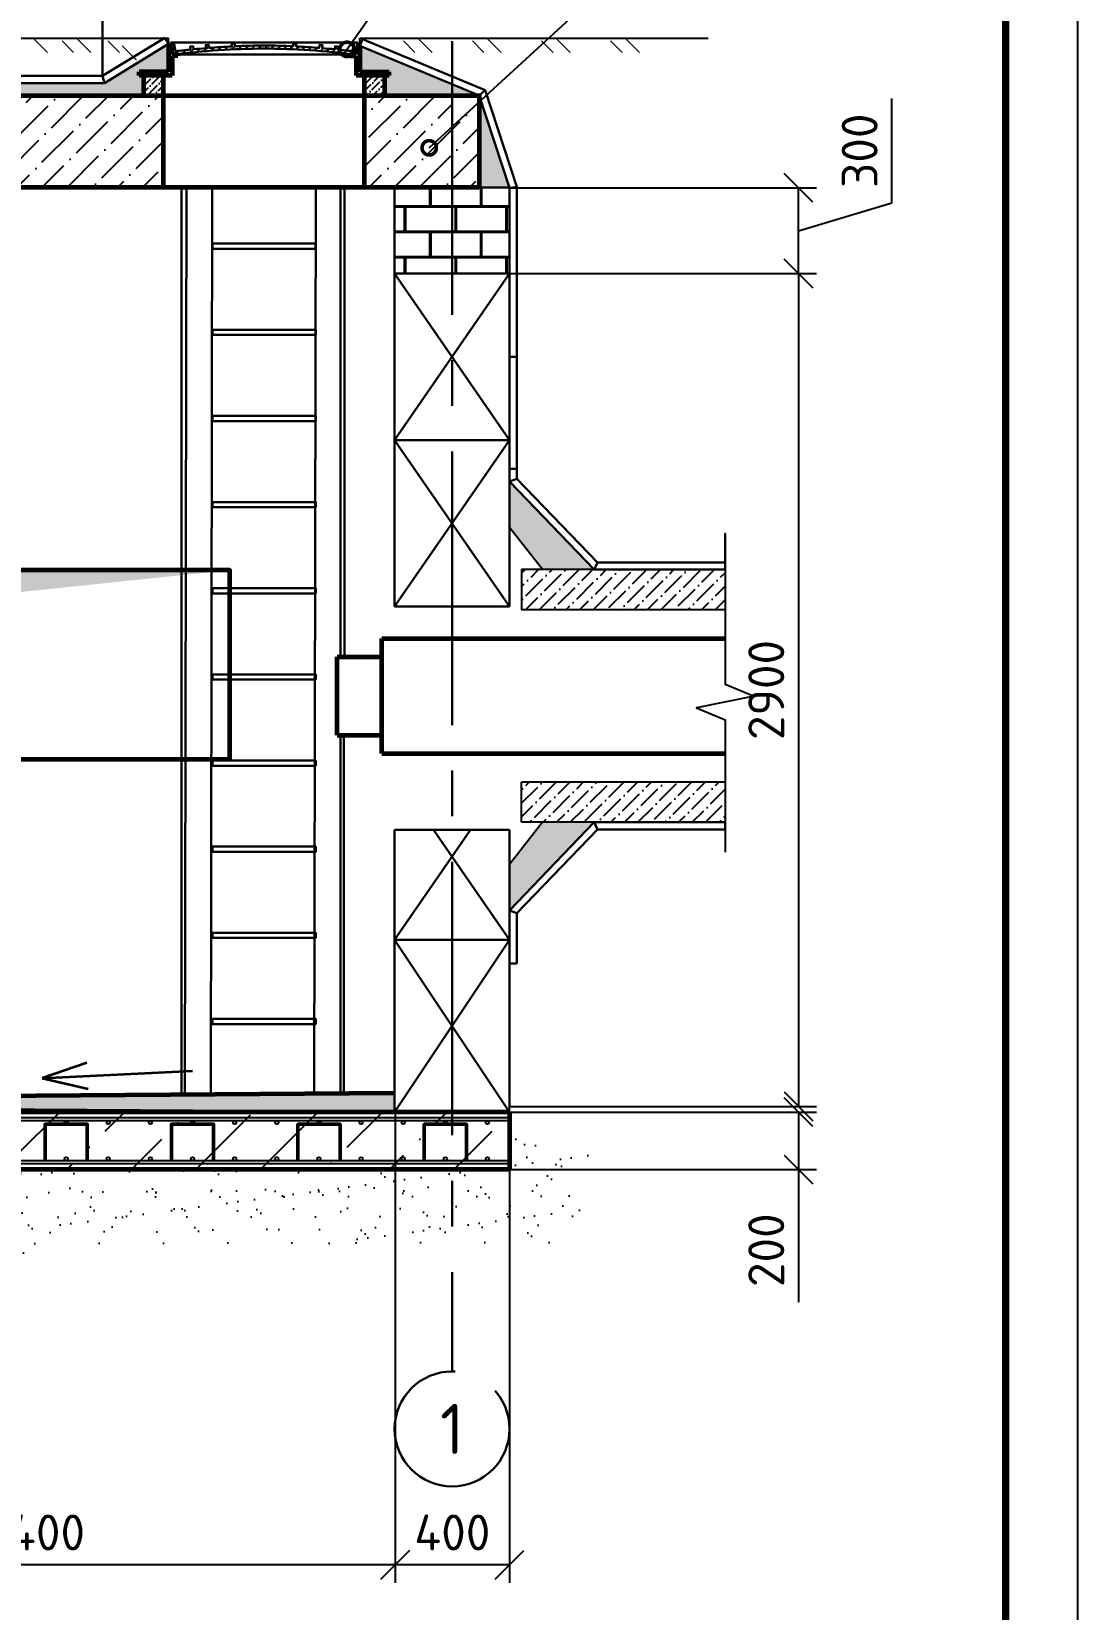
# Model space of a CAD drawing. Header units: millimetres. Extents: x 1601 to 14530, y 1157 to 12625.
# Drawn here: x 8201.1 to 8273.9, y 2221.7 to 2331.6 of the extents above; entities that cross this region are included whole.
import ezdxf
from ezdxf import colors
from ezdxf.entities.mleader import LeaderData, LeaderLine
from ezdxf.enums import TextEntityAlignment as Align
from ezdxf.math import Vec2, Vec3

# ---------------------------------------------------------------- set-up
doc = ezdxf.new("R2010")
doc.units = ezdxf.units.MM
doc.linetypes.add('осевая2', pattern=[28.575, 19.05, -3.175, 3.175, -3.175])
for name, color, linetype, lineweight in [('Осевая', 2, 'осевая2', 30), ('Основной', 1, 'Continuous', 60), ('Размер 3.5', 250, 'Continuous', 35), ('Размеры на чертеже', 250, 'Continuous', 25), ('Тонкие', 5, 'Continuous', 30)]:
    doc.layers.add(name, color=color, linetype=linetype, lineweight=lineweight)
doc.layers.add('Штриховка', color=7, linetype='Continuous')
doc.styles.add('-ISOCPEUR-', font='isocpeur.TTF')
doc.styles.add('GOST', font='GOST Common.ttf')
doc.styles.get("Standard").update_dxf_attribs({"font": 'GOST Common.ttf'})
doc.dimstyles.new('М 1 к 50', dxfattribs={"dimtxt": 2.5, "dimasz": 2, "dimexe": 1.25, "dimexo": 0, "dimgap": 1, "dimtad": 1, "dimdec": 0, "dimlfac": 50, "dimzin": 0, "dimdsep": 46, "dimtxsty": 'GOST', "dimblk": 'OBLIQUE', "dimcen": 0, "dimclrd": 256, "dimclre": 256, "dimclrt": 256, "dimazin": 2, "dimtfac": 1, "dimtdec": 0, "dimtmove": 0, "dimatfit": 3, "dimldrblk": 'NONE', "dimfxl": 1.25, "dimtolj": 1, "dimtzin": 0, "dimlwd": -1, "dimlwe": -1, "dimarcsym": 2})
pattern_1 = [(45, (-39.5106, -682.8955), (0.65668123, 2.40783117), [3.095625, -0.619125, 0, -0.619125])]

# ---------------------------------------------------------------- blocks, each defined once
blk = doc.blocks.new('*U372')
blk.add_lwpolyline([(0, 0), (420, 0), (420, -297), (0, -297)], close=True)
at = {"const_width": 0.5}
blk.add_lwpolyline([(20, -5), (415, -5), (415, -292), (20, -292)], close=True, dxfattribs=at)
at = {"style": 'GOST'}
blk.add_attdef('РАЗРАБОТАЛ', text='', height=2.5, dxfattribs=at).set_placement((250.5, -264.22), align=Align.MIDDLE_LEFT)
blk.add_attdef('ПРОВЕРИЛ', (250.75, -270.73), '', height=2.5, dxfattribs=at)
at = {"style": 'GOST', "flags": 8}
for tag, p in [('ЛИСТ', (387.6, -271.87)), ('ЛИСТОВ', (405.3, -271.86)), ('ФОРМАТ', (380.97, -294.75))]:
    blk.add_attdef(tag, text='', height=3, dxfattribs=at).set_placement(p, align=Align.MIDDLE_CENTER)
blk.add_attdef('ИМЯ_ЧЕРТЕЖА_001', (321.53, -284.99), '', height=3, dxfattribs=at)
blk = doc.blocks.new('_Oblique')
at = {"color": 0, "linetype": 'ByBlock', "lineweight": -2}
blk.add_line((-0.5, -0.5), (0.5, 0.5), dxfattribs=at)
blk = doc.blocks.new('*D409')
at = {"transparency": 16777216}
for p, q in [((8234.38, 2314.76), (8255.77, 2314.76)), ((8254.52, 2314.76), (8254.52, 2256.76)), ((8234.39, 2256.76), (8255.77, 2256.76))]:
    blk.add_line(p, q, dxfattribs=at)
at = {"layer": 'Defpoints', "color": 0, "transparency": 16777216}
for p in [(8234.38, 2314.76), (8234.39, 2256.76), (8254.52, 2256.76)]:
    blk.add_point(p, dxfattribs=at)
at = {"transparency": 16777216, "xscale": 2, "yscale": 2, "zscale": 2}
for p, rotation in [((8254.52, 2314.76), 90), ((8254.52, 2256.76), 270)]:
    blk.add_blockref('_Oblique', p, dxfattribs=dict(at, rotation=rotation))
at = {"transparency": 16777216, "insert": (8252.27, 2285.76), "char_height": 2.5, "attachment_point": 5, "rotation": 90, "style": '-ISOCPEUR-'}
blk.add_mtext('\\A1;2900', dxfattribs=at)
blk = doc.blocks.new('_None')
blk = doc.blocks.new('*D410')
at = {"transparency": 16777216}
for p, q in [((8226.43, 2256.41), (8226.43, 2223.58)), ((8234.39, 2252.36), (8234.39, 2223.58)), ((8234.39, 2224.83), (8226.43, 2224.83))]:
    blk.add_line(p, q, dxfattribs=at)
at = {"layer": 'Defpoints', "color": 0, "transparency": 16777216}
for p in [(8226.43, 2256.41), (8234.39, 2252.36), (8226.43, 2224.83)]:
    blk.add_point(p, dxfattribs=at)
at = {"transparency": 16777216, "xscale": 2, "yscale": 2, "zscale": 2, "rotation": 180}
blk.add_blockref('_Oblique', (8226.43, 2224.83), dxfattribs=at)
at = {"transparency": 16777216, "xscale": 2, "yscale": 2, "zscale": 2}
blk.add_blockref('_Oblique', (8234.39, 2224.83), dxfattribs=at)
at = {"transparency": 16777216, "insert": (8230.41, 2227.08), "char_height": 2.5, "attachment_point": 5, "style": '-ISOCPEUR-'}
blk.add_mtext('\\A1;400', dxfattribs=at)
blk = doc.blocks.new('*D411')
at = {"transparency": 16777216}
for p, q in [((8176.18, 2256.76), (8176.18, 2223.58)), ((8226.43, 2252.36), (8226.43, 2223.58)), ((8226.43, 2224.83), (8176.18, 2224.83))]:
    blk.add_line(p, q, dxfattribs=at)
at = {"layer": 'Defpoints', "color": 0, "transparency": 16777216}
for p in [(8176.18, 2256.76), (8226.43, 2252.36), (8176.18, 2224.83)]:
    blk.add_point(p, dxfattribs=at)
at = {"transparency": 16777216, "xscale": 2, "yscale": 2, "zscale": 2, "rotation": 180}
blk.add_blockref('_Oblique', (8176.18, 2224.83), dxfattribs=at)
at = {"transparency": 16777216, "xscale": 2, "yscale": 2, "zscale": 2}
blk.add_blockref('_Oblique', (8226.43, 2224.83), dxfattribs=at)
at = {"transparency": 16777216, "insert": (8201.31, 2227.08), "char_height": 2.5, "attachment_point": 5, "style": '-ISOCPEUR-'}
blk.add_mtext('\\A1;3400', dxfattribs=at)
blk = doc.blocks.new('_DotSmall')
at = {"color": 0, "linetype": 'ByBlock', "const_width": 0.5}
blk.add_lwpolyline([(-0.0625, 0, 1), (0.0625, 0, 1)], format="xyb", close=True, dxfattribs=at)
blk = doc.blocks.new('*D412')
at = {"transparency": 16777216}
for p, q in [((8234.39, 2256.36), (8255.77, 2256.36)), ((8254.52, 2256.36), (8254.52, 2252.36)), ((8234.39, 2252.36), (8255.77, 2252.36)), ((8254.52, 2252.36), (8254.52, 2243.11))]:
    blk.add_line(p, q, dxfattribs=at)
at = {"layer": 'Defpoints', "color": 0, "transparency": 16777216}
for p in [(8234.39, 2256.36), (8234.39, 2252.36), (8254.52, 2252.36)]:
    blk.add_point(p, dxfattribs=at)
at = {"transparency": 16777216, "xscale": 2, "yscale": 2, "zscale": 2}
for p, rotation in [((8254.52, 2256.36), 90), ((8254.52, 2252.36), 270)]:
    blk.add_blockref('_Oblique', p, dxfattribs=dict(at, rotation=rotation))
at = {"transparency": 16777216, "insert": (8252.27, 2246.74), "char_height": 2.5, "attachment_point": 5, "rotation": 90, "style": '-ISOCPEUR-'}
blk.add_mtext('\\A1;200', dxfattribs=at)
blk = doc.blocks.new('*U404')
at = {"layer": 'Тонкие'}
blk.add_lwpolyline([(-3.6, -0.18), (3.6, -0.18), (3.6, 0.18), (-3.6, 0.18)], close=True, dxfattribs=at)
blk = doc.blocks.new('*U405')
at = {"layer": 'Тонкие', "color": 0, "linetype": 'ByBlock', "lineweight": -2, "transparency": 16777216}
for p in [(0, 48), (0, 42), (0, 36), (0, 30), (0, 24), (0, 18), (0, 12), (0, 6), (0, 0)]:
    blk.add_blockref('*U404', p, dxfattribs=at)
blk = doc.blocks.new('*D413')
at = {"transparency": 16777216}
for p, q in [((8261.02, 2319.7), (8261.02, 2326.95)), ((8234.39, 2320.73), (8255.77, 2320.73)), ((8254.52, 2314.76), (8254.52, 2320.73)), ((8254.52, 2317.75), (8261.02, 2319.7)), ((8234.38, 2314.76), (8255.77, 2314.76))]:
    blk.add_line(p, q, dxfattribs=at)
at = {"layer": 'Defpoints', "color": 0, "transparency": 16777216}
for p in [(8234.39, 2320.73), (8254.52, 2320.73), (8234.38, 2314.76)]:
    blk.add_point(p, dxfattribs=at)
at = {"transparency": 16777216, "xscale": 2, "yscale": 2, "zscale": 2}
for p, rotation in [((8254.52, 2320.73), 90), ((8254.52, 2314.76), 270)]:
    blk.add_blockref('_Oblique', p, dxfattribs=dict(at, rotation=rotation))
at = {"transparency": 16777216, "insert": (8258.77, 2323.32), "char_height": 2.5, "attachment_point": 5, "rotation": 90, "style": '-ISOCPEUR-'}
blk.add_mtext('\\A1;300', dxfattribs=at)

msp = doc.modelspace()

# ---------------------------------------------------------------- hatches: boundary and pattern name
h = msp.add_hatch()
h.set_pattern_fill('AR-B816C', scale=0.0087)
h.set_pattern_definition([(0, (742.1325, 0), (1.76784, 1.76784), [3.4528125, -0.0828675]), (0, (740.3647, 0.0829), (1.76784, 1.76784), [3.4528125, -0.0828675]), (90, (742.1325, 0), (-1.76784, 1.76784), [-1.8507075, 1.6849725]), (90, (742.0496, 0), (-1.76784, 1.76784), [-1.8507075, 1.6849725])])
h.paths.add_polyline_path([(8230.3937, 2320.7641), (8226.3939, 2320.7641), (8226.3939, 2314.7643), (8226.3944, 2314.7635), (8230.3937, 2314.7635)])
h.paths.add_polyline_path([(8234.3944, 2320.7641), (8230.3937, 2320.7641), (8230.3937, 2314.7635), (8234.3944, 2314.7635)])
h = msp.add_hatch(color=7)
h.dxf.hatch_style = 1
h.paths.add_polyline_path([(8185.1936, 2289.2775), (8188.5926, 2291.3464), (8214.9155, 2294.1101), (8183.5155, 2294.11), (8183.5155, 2280.9346)])
h = msp.add_hatch()
h.set_pattern_fill('ANSI36', scale=0.21)
h.set_pattern_definition([(45, (-92.7493, -681.08355), (0.353597585, 1.296524477), [1.666875, -0.333375, 0, -0.333375])])
h.paths.add_polyline_path([(8235.2377, 2292.542), (8235.2377, 2294.142), (8249.4029, 2294.142), (8249.4029, 2291.342), (8235.2377, 2291.342)])
h.paths.add_polyline_path([(8235.2377, 2279.342), (8249.4029, 2279.342), (8249.4029, 2276.542), (8235.2377, 2276.542)])
at = {"layer": 'Штриховка'}
h = msp.add_hatch(dxfattribs=at)
h.set_pattern_fill('AR-SAND', color=256, scale=0.012, style=0)
h.set_pattern_definition([(37.5, (702.1009, -685.2758), (-0.019200376, 0.587295885), [0, -0.463296, 0, -0.51816, 0, -0.4953]), (7.5, (702.1009, -685.2758), (0.53942794, 0.86019012), [0, -0.249936, 0, -0.417576, 0, -0.16002]), (327.5, (701.726, -685.2758), (0.949190844, 0.001724622), [0, -0.1524, 0, -0.54864, 0, -0.71628]), (317.5, (701.726, -685.2758), (0.91626774, 0.26751519), [0, -0.0762, 0, -0.359664, 0, -0.41148])])
h.paths.add_polyline_path([(8208.9051, 2328.5641), (8208.6063, 2328.5641), (8208.6067, 2328.8254), (8210.6451, 2328.8219), (8210.6451, 2330.6219), (8210.6451, 2330.7567), (8206.1956, 2328.0313), (8196.4375, 2328.0261), (8191.9331, 2330.6219), (8191.9331, 2328.8219), (8193.9714, 2328.8254), (8193.9719, 2328.5641), (8193.6731, 2328.5641), (8193.6731, 2327.1641), (8208.9051, 2327.1641)])
h.paths.add_polyline_path([(8223.9651, 2330.6219), (8223.9651, 2328.8219), (8226.0058, 2328.8254), (8226.0063, 2328.5641), (8225.7051, 2328.5641), (8225.7051, 2327.1641), (8232.2891, 2327.1641)])
h.paths.add_polyline_path([(8232.2891, 2327.1641), (8232.2891, 2320.7641), (8234.3827, 2320.7641)])
h = msp.add_hatch(dxfattribs=at)
h.set_pattern_fill('ANSI31', color=256, scale=0.1)
h.set_pattern_definition([(45, (5723.73882, 110.719), (-0.224506403, 0.224506403), [])])
h.paths.add_polyline_path([(8217.3053, 2330.4412, 0.02800707), (8210.9769, 2330.0219), (8210.8092, 2330.8606), (8211.023, 2330.8606), (8211.1445, 2330.2533, -0.0045535), (8212.174, 2330.3667), (8212.1529, 2330.5753, -0.00091844), (8212.3616, 2330.596), (8212.3827, 2330.3873, -0.00388307), (8213.2624, 2330.4659), (8213.247, 2330.6547), (8213.2692, 2330.6769, -0.00081395), (8213.4544, 2330.6916), (8213.4714, 2330.4826, -0.00704564), (8215.0708, 2330.5843), (8215.0604, 2330.7938, -0.00091844), (8215.2699, 2330.8037), (8215.2802, 2330.5943, -0.0089374), (8217.3074, 2330.6509, -0.00889737), (8219.3303, 2330.5943), (8219.3407, 2330.8037, -0.00091844), (8219.5501, 2330.7938), (8219.5397, 2330.5843, -0.00704564), (8221.1391, 2330.4826), (8221.1561, 2330.6916, -0.00091844), (8221.3651, 2330.6749), (8221.3481, 2330.4659, -0.00388307), (8222.2279, 2330.3873), (8222.2489, 2330.596, -0.00091844), (8222.4576, 2330.5753), (8222.4365, 2330.3667, -0.0045535), (8223.4661, 2330.2533), (8223.5875, 2330.8606), (8223.8013, 2330.8606), (8223.6336, 2330.0219, 0.02800707)])
h = msp.add_hatch(dxfattribs=at)
h.set_pattern_fill('ANSI36', color=256, scale=0.1)
h.set_pattern_definition([(45, (5774.93882, 110.719), (0.168379802, 0.617392608), [0.79375, -0.15875, 0, -0.15875])])
h.paths.add_polyline_path([(8225.7051, 2327.1641), (8224.3051, 2327.1641), (8224.3051, 2328.5641), (8225.7051, 2328.5641)])
h.paths.add_polyline_path([(8208.9051, 2327.1641), (8208.9051, 2328.5641), (8210.3051, 2328.5641), (8210.3051, 2327.1641)])
h = msp.add_hatch(dxfattribs=at)
h.set_pattern_fill('ANSI36', color=256, scale=0.39)
h.set_pattern_definition(pattern_1)
h.paths.add_polyline_path([(8172.1835, 2327.1641), (8178.2731, 2327.1641), (8178.2731, 2320.7641), (8172.1835, 2320.7641)])
h.paths.add_polyline_path([(8170.2891, 2327.1641), (8172.1835, 2327.1641), (8172.1835, 2320.7641), (8170.2891, 2320.7641)])
h.paths.add_polyline_path([(8224.3051, 2327.1641), (8230.3946, 2327.1641), (8230.3946, 2320.7641), (8224.3051, 2320.7641)])
h.paths.add_polyline_path([(8192.2731, 2327.1641), (8210.3051, 2327.1641), (8210.3051, 2320.7641), (8192.2731, 2320.7641)])
h = msp.add_hatch(dxfattribs=at)
h.set_pattern_fill('ANSI36', color=256, scale=0.39)
h.set_pattern_definition(pattern_1)
h.paths.add_polyline_path([(8230.3946, 2325.9641), (8232.2891, 2325.9641), (8232.2891, 2320.7641), (8230.3946, 2320.7641)])
h = msp.add_hatch(dxfattribs=at)
h.set_pattern_fill('AR-SAND', color=256, scale=0.012, style=0)
h.set_pattern_definition([(37.5, (-92.7493, -681.08355), (-0.019200376, 0.587295885), [0, -0.463296, 0, -0.51816, 0, -0.4953]), (7.5, (-92.7493, -681.08355), (0.53942794, 0.86019012), [0, -0.249936, 0, -0.417576, 0, -0.16002]), (327.5, (-93.1242, -681.08355), (0.949190844, 0.001724622), [0, -0.1524, 0, -0.54864, 0, -0.71628]), (317.5, (-93.1242, -681.08355), (0.91626774, 0.26751519), [0, -0.0762, 0, -0.359664, 0, -0.41148])])
h.paths.add_polyline_path([(8234.3945, 2297.0788), (8234.3945, 2300.2725), (8240.2964, 2294.142), (8236.6913, 2294.142)])
h.paths.add_polyline_path([(8236.6913, 2276.542), (8240.2964, 2276.542), (8234.3945, 2270.4116), (8234.3945, 2273.6054)])
h = msp.add_hatch(dxfattribs=at)
h.set_pattern_fill('AR-SAND', color=256, scale=0.012, style=0)
h.set_pattern_definition([(37.5, (56.3958, -688.8955), (-0.019200376, 0.587295885), [0, -0.463296, 0, -0.51816, 0, -0.4953]), (7.5, (56.3958, -688.8955), (0.53942794, 0.86019012), [0, -0.249936, 0, -0.417576, 0, -0.16002]), (327.5, (56.0209, -688.8955), (0.949190844, 0.001724622), [0, -0.1524, 0, -0.54864, 0, -0.71628]), (317.5, (56.0209, -688.8955), (0.91626774, 0.26751519), [0, -0.0762, 0, -0.359664, 0, -0.41148])])
h.paths.add_polyline_path([(8176.1836, 2257.7294), (8176.1836, 2256.3643), (8178.1836, 2256.3643), (8178.1836, 2256.103), (8178.8162, 2256.0964), (8178.8162, 2257.0841), (8177.1011, 2257.0841), (8177.1011, 2257.4009)])
h.paths.add_polyline_path([(8226.3945, 2257.6748), (8226.3206, 2256.3643), (8186.1836, 2256.3643), (8186.1836, 2256.1085), (8185.5543, 2256.1057), (8185.5543, 2257.0841), (8187.1469, 2257.0841), (8187.1469, 2257.3781)])
h = msp.add_hatch(dxfattribs=at)
h.set_pattern_fill('AR-SAND', color=256, scale=0.0566, style=0)
h.set_pattern_definition([(37.5, (56.3958, -688.8955), (-0.0905618, 2.7700789), [0, -2.1852128, 0, -2.443988, 0, -2.336165]), (7.5, (56.3958, -688.8955), (2.5443018, 4.05723), [0, -1.1788648, 0, -1.9695668, 0, -0.754761]), (327.5, (54.6275, -688.8955), (4.4770168, 0.00813447), [0, -0.71882, 0, -2.587752, 0, -3.378454]), (317.5, (54.6275, -688.8955), (4.3217295, 1.26178), [0, -0.35941, 0, -1.6964152, 0, -1.940814])])
edge = h.paths.add_edge_path()
edge.add_line((8239.3382, 2252.3689), (8193.4986, 2252.3643))
edge.add_arc((8166.6982, 2263.2558), 28.929, 324.274839, 337.883348, ccw=False)
edge.add_line((8190.1836, 2246.3643), (8168.1836, 2246.3643))
edge.add_line((8168.1836, 2246.3643), (8168.1836, 2251.4016))
edge.add_line((8168.1836, 2251.4016), (8158.6451, 2251.4016))
edge.add_line((8158.6451, 2251.4016), (8167.4911, 2241.9425))
edge.add_line((8167.4911, 2241.9425), (8196.6231, 2241.9425))
edge.add_line((8196.6231, 2241.9425), (8201.785, 2247.1178))
edge.add_line((8201.785, 2247.1178), (8239.3382, 2247.2867))
edge.add_line((8239.3382, 2247.2867), (8239.3382, 2252.3689))
h.paths.add_polyline_path([(8242.1904, 2252.3643), (8234.3944, 2256.3928), (8234.3944, 2252.3357)])
edge = h.paths.add_edge_path(flags=16)
edge.add_arc((8166.6982, 2263.2558), 28.929, 324.274839, 337.883348)
edge.add_line((8193.4986, 2252.3643), (8190.1836, 2252.3643))
edge.add_line((8190.1836, 2252.3643), (8190.1836, 2246.3643))
h = msp.add_hatch(dxfattribs=at)
h.set_pattern_fill('ANSI36', color=256)
h.set_pattern_definition([(45, (5616.5672, 114.3663), (1.683798, 6.173926), [7.9375, -1.5875, 0, -1.5875])])
h.paths.add_polyline_path([(8168.2052, 2253.1094), (8178.1836, 2253.1094), (8178.1836, 2256.3643), (8176.1836, 2256.3643), (8176.1836, 2256.7642), (8168.2052, 2256.7642)])
h.paths.add_polyline_path([(8178.1836, 2249.9094), (8168.2052, 2249.9094), (8168.2052, 2246.3643), (8190.1836, 2246.3643), (8190.1836, 2252.3643), (8234.3944, 2252.3643), (8234.3944, 2256.3643), (8186.1836, 2256.3643), (8186.1836, 2248.3643), (8178.1836, 2248.3643)])

# ---------------------------------------------------------------- linework, layer by layer
for p, q in [((8210.6451, 2330.6219), (8210.6451, 2331.1641)), ((8223.9651, 2330.6219), (8223.9651, 2331.1641)), ((8210.6451, 2330.7567), (8210.6451, 2330.6219)), ((8234.3945, 2300.2725), (8240.2964, 2294.142)), ((8236.6913, 2294.142), (8234.3945, 2297.0788)), ((8249.4029, 2294.142), (8235.2377, 2294.142)), ((8235.2377, 2294.142), (8235.2377, 2291.342)), ((8249.4029, 2291.342), (8235.2377, 2291.342)), ((8249.4029, 2279.342), (8235.2377, 2279.342)), ((8235.2377, 2276.542), (8235.2377, 2279.342)), ((8236.6913, 2276.542), (8234.3945, 2273.6053)), ((8234.3945, 2270.4116), (8240.2964, 2276.542)), ((8249.4029, 2276.542), (8235.2377, 2276.542))]:
    msp.add_line(p, q)
at = {"color": 7, "lineweight": 25, "ltscale": 20}
msp.add_line((8188.1836, 2252.9856), (8234.3944, 2252.9856), dxfattribs=at)
for points in [[(8226.3939, 2320.7642), (8234.3944, 2320.7642), (8234.3944, 2314.7636), (8226.3939, 2314.7636)], [(8213.7051, 2310.8471), (8220.8829, 2310.8471), (8220.8829, 2310.4871), (8213.7051, 2310.4871)]]:
    msp.add_lwpolyline(points, close=True)
for points in [[(8249.4029, 2294.142), (8249.4029, 2296.6639), (8249.4029, 2288.6801), (8249.4029, 2286.1759), (8251.4264, 2285.3226), (8247.4211, 2284.522), (8249.4029, 2283.6863), (8249.4029, 2274.4707)], [(8168.1837, 2270.33), (8168.1837, 2256.7643), (8234.3945, 2256.3643), (8234.3945, 2270.3301)]]:
    msp.add_lwpolyline(points)
for points in [[(8188.1836, 2255.9776), (8234.3944, 2255.9776)], [(8234.3944, 2255.7429), (8188.1836, 2255.7429), (8188.1836, 2255.9776)], [(8234.3944, 2252.7509), (8188.1836, 2252.7509), (8188.1836, 2252.9856)]]:
    msp.add_lwpolyline(points, dxfattribs=at)
at = {"color": 0, "lineweight": 50, "ltscale": 20}
for points in [[(8202.0582, 2252.9856), (8202.0582, 2255.5083), (8204.9916, 2255.5083), (8204.9916, 2252.9856)], [(8210.8582, 2252.9856), (8210.8582, 2255.5083), (8213.7916, 2255.5083), (8213.7916, 2252.9856)], [(8219.6582, 2252.9856), (8219.6582, 2255.5083), (8222.5916, 2255.5083), (8222.5916, 2252.9856)], [(8228.4582, 2252.9856), (8228.4582, 2255.5083), (8231.3916, 2255.5083), (8231.3916, 2252.9856)]]:
    msp.add_lwpolyline(points, dxfattribs=at)
at = {"color": 7, "lineweight": 25, "ltscale": 20}
for centre in [(8203.5249, 2255.6256), (8206.4582, 2255.6256), (8209.3916, 2255.6256), (8212.3249, 2255.6256), (8215.2582, 2255.6256), (8218.1916, 2255.6256), (8221.1249, 2255.6256), (8224.0582, 2255.6256), (8226.9916, 2255.6256), (8229.9249, 2255.6256), (8232.8582, 2255.6256), (8203.5249, 2253.1029), (8206.4582, 2253.1029), (8209.3916, 2253.1029), (8212.3249, 2253.1029), (8215.2582, 2253.1029), (8218.1916, 2253.1029), (8221.1249, 2253.1029), (8224.0582, 2253.1029), (8226.9916, 2253.1029), (8229.9249, 2253.1029), (8232.8582, 2253.1029)]:
    msp.add_circle(centre, 0.1173, dxfattribs=at)
at = {"layer": 'Осевая'}
msp.add_line((8230.3946, 2330.946), (8230.3946, 2238.2799), dxfattribs=at)
msp.add_circle((8230.3949, 2234.2925), 4.0002, dxfattribs=at)
at = {"layer": 'Основной'}
for p, q in [((8210.6451, 2330.6219), (8210.6451, 2328.8219)), ((8210.6451, 2330.6219), (8210.8451, 2330.6219)), ((8210.8951, 2330.0219), (8210.8451, 2330.6219)), ((8211.3051, 2330.0219), (8210.8951, 2330.0219)), ((8211.3051, 2330.0219), (8211.3051, 2329.9219)), ((8223.3051, 2330.0219), (8223.3051, 2329.9219)), ((8223.7151, 2330.0219), (8223.3051, 2330.0219)), ((8223.7151, 2330.0219), (8223.7651, 2330.6219)), ((8223.7651, 2330.6219), (8223.9651, 2330.6219)), ((8223.9651, 2330.6219), (8223.9651, 2328.8219)), ((8211.3051, 2329.9219), (8210.8951, 2329.9219)), ((8210.8951, 2329.9219), (8210.8951, 2328.5641)), ((8223.3051, 2329.9219), (8223.7151, 2329.9219)), ((8223.7151, 2329.9219), (8223.7151, 2328.5641)), ((8210.6451, 2328.8219), (8208.6043, 2328.8254)), ((8208.6063, 2328.5641), (8208.6067, 2328.8254)), ((8210.8951, 2328.5641), (8208.6063, 2328.5641)), ((8210.3051, 2327.1641), (8210.3051, 2328.5641)), ((8226.0063, 2328.5641), (8223.7151, 2328.5641)), ((8223.9651, 2328.8219), (8226.0058, 2328.8254)), ((8224.3051, 2327.1641), (8224.3051, 2328.5641)), ((8226.0063, 2328.5641), (8226.0058, 2328.8254)), ((8210.3051, 2320.7641), (8210.3051, 2327.1641)), ((8224.3051, 2320.7641), (8224.3051, 2327.1641)), ((8225.5062, 2281.342), (8225.5062, 2289.342)), ((8225.5062, 2289.342), (8249.4029, 2289.342)), ((8222.3942, 2282.612), (8222.3942, 2288.072)), ((8222.3942, 2288.072), (8225.5062, 2288.072)), ((8222.3942, 2282.612), (8225.5062, 2282.612)), ((8225.5062, 2281.342), (8249.4029, 2281.342)), ((8226.3945, 2257.6748), (8187.1469, 2257.3716)), ((8234.3944, 2256.3643), (8186.1836, 2256.3643)), ((8234.3944, 2256.3643), (8234.3944, 2252.3643)), ((8234.3944, 2252.3643), (8190.1836, 2252.3643))]:
    msp.add_line(p, q, dxfattribs=at)
for points in [[(8210.8951, 2328.5641), (8208.9051, 2328.5641), (8208.9051, 2327.1641), (8210.3051, 2327.1641)], [(8224.3051, 2327.1641), (8225.7051, 2327.1641), (8225.7051, 2328.5641), (8223.7151, 2328.5641)]]:
    msp.add_lwpolyline(points, dxfattribs=at)
for points in [[(8232.2891, 2320.7641), (8170.2891, 2320.7641), (8170.2891, 2327.1641), (8232.2891, 2327.1641)], [(8183.5155, 2280.9346), (8214.9155, 2280.9346), (8214.9155, 2294.1101), (8183.5155, 2294.1101)]]:
    msp.add_lwpolyline(points, close=True, dxfattribs=at)
at = {"layer": 'Размер 3.5'}
for p, q in [((8204.9693, 2259.797), (8201.852, 2258.7307)), ((8201.852, 2258.7307), (8212.3105, 2259.225)), ((8201.852, 2258.7307), (8205.0542, 2257.9868))]:
    msp.add_line(p, q, dxfattribs=at)
at = {"layer": 'Размеры на чертеже'}
for p, q in [((8191.9331, 2331.1641), (8210.6451, 2331.1641)), ((8223.9651, 2331.1641), (8248.2178, 2331.1641))]:
    msp.add_line(p, q, dxfattribs=at)
at = {"layer": 'Тонкие', "lineweight": 30}
msp.add_line((8206.0545, 2369.7746), (8206.0545, 2328.5313), dxfattribs=at)
at = {"layer": 'Тонкие', "lineweight": 20}
for p, q in [((8202.219, 2330.1633), (8201.2182, 2331.1641)), ((8205.2428, 2330.1633), (8204.2421, 2331.1641)), ((8229.0068, 2330.1633), (8228.0061, 2331.1641)), ((8233.8165, 2330.1633), (8232.8158, 2331.1641)), ((8233.8165, 2330.1633), (8232.8158, 2331.1641)), ((8238.6263, 2330.1633), (8237.6255, 2331.1641)), ((8238.6263, 2330.1633), (8237.6255, 2331.1641)), ((8238.6263, 2330.1633), (8237.6255, 2331.1641)), ((8243.436, 2330.1633), (8242.4352, 2331.1641)), ((8204.0404, 2330.1633), (8203.2388, 2330.965)), ((8207.2292, 2330.1633), (8206.4276, 2330.965)), ((8208.4317, 2329.6211), (8207.4309, 2330.6219)), ((8227.8044, 2330.1633), (8227.0028, 2330.965)), ((8232.6141, 2330.1633), (8231.8125, 2330.965)), ((8232.6141, 2330.1633), (8231.8125, 2330.965)), ((8237.4238, 2330.1633), (8236.6222, 2330.965)), ((8237.4238, 2330.1633), (8236.6222, 2330.965)), ((8237.4238, 2330.1633), (8236.6222, 2330.965)), ((8242.2336, 2330.1633), (8241.4319, 2330.965))]:
    msp.add_line(p, q, dxfattribs=at)
at = {"layer": 'Тонкие'}
for p, q in [((8210.3839, 2331.1831), (8206.0545, 2328.5313)), ((8210.3839, 2331.1831), (8210.5145, 2330.9699)), ((8224.1569, 2331.0836), (8224.061, 2330.8527)), ((8232.6929, 2327.5378), (8224.1569, 2331.0836)), ((8210.6451, 2330.7567), (8206.1956, 2328.0313)), ((8210.6451, 2330.7567), (8210.5145, 2330.9699)), ((8211.023, 2330.8606), (8223.5875, 2330.8606)), ((8223.9651, 2330.6219), (8224.061, 2330.8527)), ((8232.2891, 2327.1641), (8223.9651, 2330.6219)), ((8206.1956, 2328.0313), (8196.4375, 2328.0261)), ((8206.0545, 2328.5313), (8196.5711, 2328.5262)), ((8206.0545, 2328.5313), (8206.1251, 2328.2813)), ((8206.1956, 2328.0313), (8206.1251, 2328.2813)), ((8232.2891, 2327.1641), (8232.491, 2327.3509)), ((8234.3944, 2320.7283), (8232.2891, 2327.1641)), ((8232.6929, 2327.5378), (8232.491, 2327.3509)), ((8234.8944, 2320.808), (8232.6929, 2327.5378)), ((8211.561, 2257.5602), (8211.561, 2320.7641)), ((8211.8989, 2320.7641), (8211.7938, 2257.562)), ((8213.5896, 2257.5759), (8213.6989, 2320.7641)), ((8220.8013, 2257.6316), (8220.8988, 2320.7641)), ((8222.6331, 2288.072), (8222.6331, 2320.7641)), ((8222.8989, 2288.072), (8222.8989, 2320.7641)), ((8234.3944, 2320.7283), (8234.6444, 2320.7682)), ((8234.3948, 2301.1612), (8234.3944, 2320.7283)), ((8234.8944, 2320.808), (8234.6444, 2320.7682)), ((8234.8948, 2301.1612), (8234.8944, 2320.808)), ((8226.3939, 2314.7635), (8226.3939, 2303.1636)), ((8226.3939, 2314.7635), (8234.3939, 2314.7635)), ((8226.3939, 2303.1636), (8234.3939, 2314.7635)), ((8226.3939, 2314.7635), (8234.3939, 2303.1636)), ((8234.3944, 2314.7635), (8226.3944, 2314.7635)), ((8234.3938, 2314.7635), (8234.3938, 2303.1636)), ((8234.3945, 2300.2725), (8234.3939, 2308.9731)), ((8234.3939, 2308.9731), (8234.6439, 2308.9731)), ((8234.8939, 2308.9731), (8234.6439, 2308.9731)), ((8234.8945, 2300.4741), (8234.8939, 2308.9731)), ((8226.3939, 2303.1635), (8234.3939, 2303.1635)), ((8226.394, 2303.1637), (8226.394, 2291.5638)), ((8226.394, 2303.1636), (8234.394, 2303.1637)), ((8226.394, 2291.5638), (8234.394, 2303.1637)), ((8226.394, 2303.1637), (8234.394, 2291.5638)), ((8234.3939, 2303.1637), (8234.3939, 2291.5638)), ((8234.3945, 2300.2725), (8234.6445, 2300.3733)), ((8240.2964, 2294.142), (8234.3945, 2300.2725)), ((8234.3948, 2301.1612), (8234.6448, 2301.1612)), ((8234.8945, 2300.4741), (8234.6445, 2300.3733)), ((8234.8948, 2301.1612), (8234.6448, 2301.1612)), ((8240.5091, 2294.642), (8234.8945, 2300.4741)), ((8240.2964, 2294.142), (8240.4028, 2294.392)), ((8249.4029, 2294.142), (8240.2964, 2294.142)), ((8240.5091, 2294.642), (8240.4028, 2294.392)), ((8249.4029, 2294.642), (8240.5091, 2294.642)), ((8249.4029, 2294.642), (8249.4029, 2294.392)), ((8249.4029, 2294.142), (8249.4029, 2294.392)), ((8226.394, 2291.5636), (8234.394, 2291.5637)), ((8226.3942, 2291.5638), (8234.3942, 2291.5639)), ((8222.6331, 2257.6458), (8222.6331, 2282.612)), ((8222.8552, 2257.6475), (8222.8683, 2282.612)), ((8240.2964, 2276.542), (8234.3945, 2270.4116)), ((8249.4029, 2276.542), (8240.2964, 2276.542)), ((8240.2964, 2276.542), (8240.4028, 2276.292)), ((8240.5091, 2276.042), (8240.4028, 2276.292)), ((8249.4029, 2276.542), (8249.4029, 2276.292)), ((8249.4029, 2276.042), (8249.4029, 2276.292)), ((8231.6781, 2276.0218), (8226.3943, 2268.3604)), ((8226.3944, 2276.0218), (8226.3944, 2268.3604)), ((8226.3944, 2276.0218), (8234.3943, 2276.0218)), ((8234.3943, 2268.3604), (8229.1105, 2276.0218)), ((8234.3943, 2276.0218), (8234.3943, 2268.3604)), ((8240.5091, 2276.042), (8234.8945, 2270.21)), ((8249.4029, 2276.042), (8240.5091, 2276.042)), ((8234.3945, 2270.4116), (8234.3942, 2266.6996)), ((8234.3945, 2270.4116), (8234.6445, 2270.3108)), ((8234.8945, 2270.21), (8234.6445, 2270.3108)), ((8234.8945, 2270.21), (8234.8942, 2266.6996)), ((8226.3944, 2268.3639), (8234.3944, 2268.364)), ((8226.3945, 2268.3642), (8226.3945, 2256.3642)), ((8226.3945, 2268.3641), (8234.3945, 2268.3642)), ((8226.3945, 2256.3642), (8234.3945, 2268.3642)), ((8226.3945, 2268.3642), (8234.3921, 2256.3643)), ((8234.3944, 2268.3642), (8234.3944, 2256.7643)), ((8234.3942, 2266.6996), (8234.6442, 2266.6996)), ((8234.8942, 2266.6996), (8234.6442, 2266.6996)), ((8226.3945, 2256.3642), (8234.3945, 2256.3643))]:
    msp.add_line(p, q, dxfattribs=at)
msp.add_lwpolyline([(8210.9769, 2330.0219), (8210.8092, 2330.8606), (8211.023, 2330.8606), (8211.1445, 2330.2533, -0.0045535), (8212.174, 2330.3667), (8212.1529, 2330.5753, -0.00091844), (8212.3616, 2330.596), (8212.3827, 2330.3873, -0.00388307), (8213.2624, 2330.4659), (8213.2454, 2330.6749, -0.00091844), (8213.4544, 2330.6916), (8213.4714, 2330.4826, -0.00704564), (8215.0708, 2330.5843), (8215.0604, 2330.7938, -0.00091844), (8215.2699, 2330.8037), (8215.2802, 2330.5943, -0.0089374), (8217.3074, 2330.6509, -0.00889737), (8219.3303, 2330.5943), (8219.3407, 2330.8037, -0.00091844), (8219.5501, 2330.7938), (8219.5397, 2330.5843, -0.00704564), (8221.1391, 2330.4826), (8221.1561, 2330.6916, -0.00091844), (8221.3651, 2330.6749), (8221.3481, 2330.4659, -0.00388307), (8222.2279, 2330.3873), (8222.2489, 2330.596, -0.00091844), (8222.4576, 2330.5753), (8222.4365, 2330.3667, -0.0045535), (8223.4661, 2330.2533), (8223.5875, 2330.8606), (8223.8013, 2330.8606), (8223.6336, 2330.0219)], format="xyb", dxfattribs=at)
msp.add_lwpolyline([(8223.6336, 2330.0219), (8217.3053, 2330.0219), (8210.9769, 2330.0219, -0.02800707), (8217.3053, 2330.4412, -0.02800707)], format="xyb", close=True, dxfattribs=at)
for points in [[(8226.3939, 2320.7641), (8234.3944, 2320.7641), (8234.3944, 2314.7635), (8226.3939, 2314.7635)], [(8213.7051, 2316.8471), (8220.8829, 2316.8471), (8220.8829, 2316.4871), (8213.7051, 2316.4871)]]:
    msp.add_lwpolyline(points, close=True, dxfattribs=at)

# ---------------------------------------------------------------- block references
msp.add_blockref('*U372', (7853.9325, 2442.8995))
at = {"layer": 'Тонкие', "xscale": -1, "rotation": 180}
msp.add_blockref('*U405', (8217.3051, 2310.6671), dxfattribs=at)

# ---------------------------------------------------------------- texts
at = {"layer": 'Основной', "insert": (8230.3949, 2234.2925), "char_height": 3.5, "attachment_point": 5}
msp.add_mtext_dynamic_manual_height_columns('1', width=5.739849, gutter_width=12.5, heights=[0], dxfattribs=at)

# ---------------------------------------------------------------- dimensions: what is measured, and where the dimension line sits
for base, p1, p2, angle, text, override, picture, middle in [((8254.518, 2320.7283), (8234.38, 2314.7641), (8234.3944, 2320.7283), 90, '300', {"dimtxsty": '-ISOCPEUR-', "dimtmove": 1}, '*D413', (8258.768, 2320.6962)), ((8176.1836, 2224.8258), (8226.4267, 2252.3643), (8176.1836, 2256.7643), 180, '3400', {"dimtxsty": '-ISOCPEUR-'}, '*D411', (8201.3051, 2227.0758)), ((8226.4267, 2224.8258), (8234.3944, 2252.3643), (8226.4267, 2256.4124), 180, '400', {"dimtxsty": '-ISOCPEUR-'}, '*D410', (8230.4105, 2227.0758))]:
    dim = msp.add_linear_dim(base=base, p1=p1, p2=p2, angle=angle, text=text, dimstyle='М 1 к 50', override=override)
    dim.commit()
    dim.dimension.update_dxf_attribs({"geometry": picture, "text_midpoint": middle})
for base, p1, p2, picture, middle in [((8254.518, 2256.7643), (8234.38, 2314.7641), (8234.3944, 2256.7643), '*D409', (8252.268, 2285.7642)), ((8254.518, 2252.3643), (8234.3921, 2256.3643), (8234.3921, 2252.3643), '*D412', (8252.268, 2246.7393))]:
    dim = msp.add_linear_dim(base=base, p1=p1, p2=p2, angle=90, dimstyle='М 1 к 50', override={"dimtxsty": '-ISOCPEUR-'})
    dim.commit()
    dim.dimension.update_dxf_attribs({"geometry": picture, "text_midpoint": middle})

# ---------------------------------------------------------------- leaders
at = {"layer": 'Размеры на чертеже'}
ml = msp.add_multileader_mtext('Standard', dxfattribs=at)
ml.set_content('', color=256, style='GOST')
ml.set_leader_properties()
ml.set_arrow_properties(name='DOTSMALL')
ml.build(insert=Vec2(0, 0))
ml.multileader.update_dxf_attribs({"text_left_attachment_type": 5, "text_right_attachment_type": 5, "dogleg_length": 1, "arrow_head_size": 2})
ctx = ml.context
ctx.base_point, ctx.char_height, ctx.arrow_head_size, ctx.plane_origin = Vec3(8229.956, 2338.7245), 3.5, 2, Vec3(8206.2992, 2368.9613)
ctx.left_attachment, ctx.right_attachment = 5, 5
notes = []
notes.append((ctx, [(1, (1, 1, 0), (8228.956, 2338.7245), (1, 0), 1, [(0, [(8223.0761, 2330.3794)], 0, [])])]))
ctx.mtext.insert, ctx.mtext.width, ctx.mtext.flow_direction = Vec3(8231.956, 2342.9245), 1.05, 5
ml = msp.add_multileader_mtext('Standard', dxfattribs=at)
ml.set_content('', color=256, style='GOST')
ml.set_leader_properties()
ml.set_arrow_properties(name='DOTSMALL')
ml.build(insert=Vec2(0, 0))
ml.multileader.update_dxf_attribs({"text_left_attachment_type": 6, "text_right_attachment_type": 6, "dogleg_length": 1, "arrow_head_size": 2})
ctx = ml.context
ctx.base_point, ctx.char_height, ctx.arrow_head_size, ctx.plane_origin = Vec3(8244.9631, 2337.453), 3.5, 2, Vec3(8229.5583, 2342.0274)
ctx.left_attachment, ctx.right_attachment, ctx.text_align_type = 6, 6, 2
notes.append((ctx, [(0, (1, 1, 0), (8243.9631, 2337.453), (1, 0), 1, [(0, [(8228.8004, 2323.5216)], 0, [])])]))
ctx.mtext.insert, ctx.mtext.alignment, ctx.mtext.flow_direction = Vec3(8248.0131, 2341.653), 3, 5
for ctx, leaders in notes:
    for number, flags, end, landing, length, lines in leaders:
        leader = LeaderData()
        leader.index, (leader.has_last_leader_line, leader.has_dogleg_vector, leader.attachment_direction) = number, flags
        leader.last_leader_point, leader.dogleg_vector, leader.dogleg_length = Vec3(end), Vec3(landing), length
        for number, points, colour, breaks in lines:
            line = LeaderLine()
            line.index, line.vertices, line.color, line.breaks = number, Vec3.list(points), colors.encode_raw_color(colour), breaks
            leader.lines.append(line)
        ctx.leaders.append(leader)

doc.saveas('drawing.dxf')
